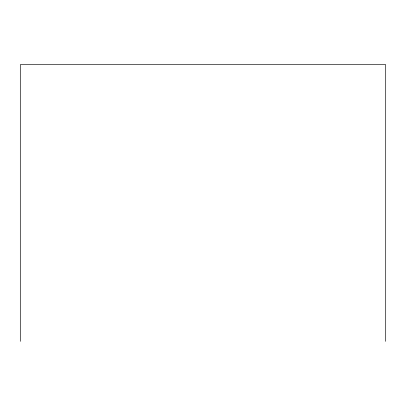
<?xml version="1.0" encoding="UTF-8"?>
<svg xmlns="http://www.w3.org/2000/svg" width="406" height="406" viewBox="0 0 406 406"><rect width="100%" height="100%" fill="white"/><g stroke="black" fill="none" stroke-linecap="round" stroke-linejoin="round"><path stroke-width="0.61" d="M385.7 341.339L385.7 64.661L20.3 64.661L20.3 341.339"/></g></svg>
